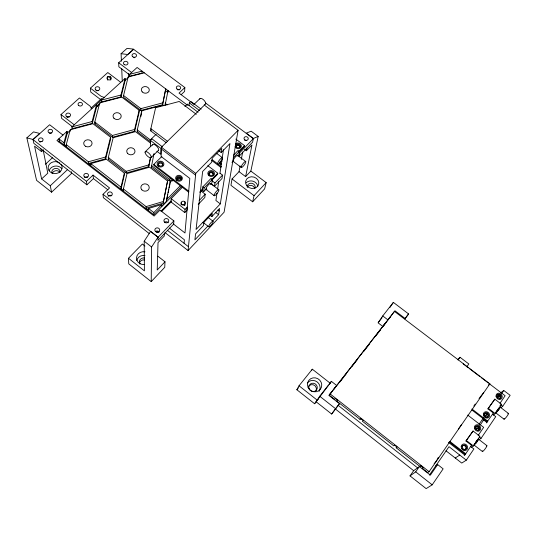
<?xml version="1.0" encoding="UTF-8"?>
<svg xmlns="http://www.w3.org/2000/svg" width="537" height="537" viewBox="0 0 537 537"><rect width="100%" height="100%" fill="white"/><g stroke="black" fill="none" stroke-linecap="round" stroke-linejoin="round"><path stroke-width="0.81" d="M167.806 194.253L166.302 201.415L161.657 206.134L161.711 204.563L148.514 208.47L148.507 210.027L146.098 208.155L146.098 206.591L123.423 188.977L127.027 173.585L149.581 167.195L167.557 181.003L163.141 203.12L146.098 208.155M150.528 143.111L135.492 131.639L113.179 137.687L108.293 157.522L108.427 159.227L126.229 172.988L148.689 166.631L150.3 157.811M150.172 140.889L150.172 140.07L156.166 134.284M150.394 146.299L150.434 140.432L152.011 138.908L162.523 146.916M166.108 142.567L150.843 130.961L150.857 128.665L155.616 107.736L179.204 101.473L196.32 114.307M173.189 179.72L169.249 180.862L151.347 167.121L154.012 153.535M128.497 258.277L128.752 263.862L151.212 281.643L151.588 246.993L158.053 237.153L150.629 231.353L144.198 241.194L144.399 270.849L128.497 258.277L142.365 244.013L144.95 246.047M161.845 156.489L153.817 164.396L153.804 165.436L188.735 192.233M152.562 145.158L152.568 144.876A4.101 1.571 45.6 0 1 156.636 146.138A4.101 1.571 45.6 0 1 158.227 150.454M66.273 144.581L88.41 161.778L88.612 163.483L105.749 158.737L110.649 138.949L110.528 137.197L92.968 123.711L70.293 129.726L66.273 144.581L66.548 146.333L64.218 144.52L63.937 142.768L58.835 138.801L59.245 141.265L153.783 214.746L153.817 212.585L161.711 204.563M158.053 237.153L157.972 240.375L173.686 224.077L173.881 220.908L159.952 210.108L154.099 216.062L56.942 140.526L67.051 131.31L67.32 133.095L64.218 144.52M164.913 232.514L188.078 250.564L224.09 212.222L238.092 130.296L204.396 105.131L161.375 147.212L161.113 156.502L189.816 178.425L184.99 232.977L173.243 223.862M162.55 104.722L165.738 88.9L162.55 104.722L140.916 110.454L123.644 97.372L123.57 95.519L128.142 76.959L144.325 72.851M167.974 91.847L168.021 90.612L165.114 105.205L165.651 102.815M163.141 203.12L167.557 181.003M166.302 201.415L170.229 181.493L173.404 180.573M157.885 256.203L165 261.788L164.752 267.298L151.212 281.643M169.249 180.862L169.323 179.23L151.36 165.443M170.155 183.117L170.229 181.493M161.617 211.544L171.014 201.966L171.182 198.663L182.231 187.413M129.779 75.005L118.865 66.796L118.677 62.775L133.659 49.33L184.862 87.538L184.607 91.397L181.13 94.72M187.252 105.044L187.312 104.185L198.093 112.267M181.123 204.725L181.305 202.274M189.091 105.52L189.292 102.869L190.789 101.419L201.12 109.145M421.29 465.673L419.753 466.304L396.239 447.818L396.373 446.187M184.513 204.953L184.782 201.677M184.775 212.585L185.043 209.356L187.285 207.034L186.997 210.276L184.775 212.585L171.014 201.966M184.09 243.301L184.399 239.791L169.236 227.997M188.078 250.564L195.743 173.411L238.092 130.296M361.482 418.685L359.931 419.283L336.968 401.233L337.149 399.575M202.476 189.89L202.832 186.876L211.014 178.425L212.343 179.439L211.82 183.305L210.658 184.506M201.704 190.185L203.704 191.709L204.161 187.89L212.343 179.439M200.657 190.722L205.221 194.213L204.812 197.515L198.227 204.369M222.506 175.129L214.954 182.969L214.478 186.326L221.982 178.526L222.506 175.129L219.969 173.209M207.806 165.658L217.767 173.216L217.619 174.236L211.907 180.15M209.927 215.102L211.88 216.599L212.337 213.464L203.872 222.405L203.476 225.5L195.582 233.85L194.904 239.858L207.879 226.07M221.184 152.515L221.781 148.407L212.149 158.227L211.625 162.281L202.637 171.464L196.072 229.48L220.318 203.872L229.95 143.56L221.184 152.515L218.552 150.535M217.002 193.132L215.908 200.502L220.318 203.872M217.613 189.037L218.713 181.667M219.928 173.485L223.466 149.736M212.397 221.278L218.599 214.686L219.599 208.43L211.88 216.599M240.106 165.92L239.046 171.652L232.051 178.975L230.944 185.305L252.652 201.784L264.627 188.87L266.177 182.62L250.86 171.081L258.176 136.418L251.148 131.182L246.261 133.169L253.363 138.465L258.176 136.418M238.69 155.462L239.421 151.441L238.113 150.461L233.608 155.112M237.871 155.126L239.213 156.139L239.844 152.636L253.363 138.653L205.382 102.849M241.321 159.368L242.684 151.998M235.837 139.103L244.503 145.594L244.301 146.648L238.495 152.656M239.046 171.652L245.617 176.619L251.967 144.956L246.382 150.756L244.463 149.32M253.363 138.465L252.612 142.191L239.213 156.139M168.141 192.662L168.813 189.48M169.148 187.89L169.987 183.916M151.347 167.121L151.696 165.537M148.689 166.631L150.816 157.126M246.382 150.756L247 148.011M150.843 130.961L151.206 129.357M252.652 201.784L254.061 195.649L266.177 182.62M150.313 141.654L137.291 131.726L137.257 129.954L141.755 110.77L163.47 105.01M137.291 131.726L137.66 130.129M140.842 116.569L141.587 113.374M123.423 188.977L123.503 190.595L121.12 188.742L121.026 187.118L124.336 173.089L106.46 159.267L90.773 163.61L90.961 165.309L88.612 163.483M134.673 131.236L134.626 129.464L139.157 110.28L121.812 97.137L99.741 102.862L94.794 122.033L94.962 123.832L112.448 137.257L134.673 131.236L139.184 112.092L139.157 110.28M121.12 188.742L124.416 174.753L124.336 173.089M108.427 159.227L108.816 157.643M105.749 158.737L105.608 157.026L110.528 137.197M72.153 128.685L92.33 123.335L96.767 106.225L101.426 101.97L121.067 96.882L120.979 95.029L125.094 78.422L71.904 126.893L72.153 128.685L67.32 133.095M121.067 96.882L125.161 80.315L125.094 78.422M94.962 123.832L95.378 122.235M92.33 123.335L92.142 121.537L96.606 104.379L96.767 106.225M63.937 142.768L67.051 131.31M318.119 399.233L314.581 403.743L296.86 389.741L299.028 385.794L312.326 369.201L330.188 383.196L329.181 384.479M311.554 370.584L312.326 369.201M314.581 403.743L328.167 385.767M319.71 396.232L316.125 401.777L331.658 414.034L339.465 403.696L328.892 395.386L336.639 385.465L331.389 381.357L319.71 396.232L335.585 408.738L331.658 414.034M330.188 383.196L331.389 381.357M473.943 444.884A3.692 0.503 -52.7 0 0 475.5 443.723L478.4 439.534M495.711 412.644A3.625 0.49 -52.4 0 0 497.322 411.496L500.122 407.442M445.999 450.818L461.739 463.075L466.317 460.162L473.882 448.972L470.647 446.469M479.064 439.662L481.098 438.299L495.745 416.625L492.557 414.181M500.846 407.67L502.706 406.328L510.15 395.313L503.753 390.459L500.934 392.607M464.243 455.436L465.176 454.06M487.234 421.565L486.334 422.894L493.443 412.94M471.721 444.951L464.82 455.061L448.489 442.367M478.152 435.473L483.662 427.351L467.714 415.088M499.981 403.307L505.116 395.742L489.798 384.103M471.493 447.261L473.419 445.978L479.95 436.326L473.07 431.01L465.962 441.005L471.493 445.287M493.295 415.094L495.309 413.651L501.612 404.341L494.825 399.166L487.925 408.858L493.382 413.034M404.851 318.951L408.603 313.944L393.373 302.398L382.747 315.937L378.068 322.824L383.062 326.637M419.753 466.304L420.679 465.633L423.19 467.613L422.257 468.271L427.754 472.594L429.083 471.687L489.872 383.854L394.467 311.393L329.248 395.165L334.544 399.327L335.169 398.447L337.598 400.354L336.968 401.233M389.849 307.56L393.373 302.398M465.962 441.005L473.07 431.01M487.925 408.858L494.825 399.166M475.5 429.493L477.735 426.21M479.078 424.243L483.501 417.759M484.763 415.913L487.609 413.215M497.336 397.487L499.074 394.943M475.701 429.687L477.655 428.298L478.876 426.506M483.924 419.102L483.052 420.377L483.656 419.947L486.938 422.465M485.226 417.189L487.401 414M497.557 397.937L500.377 394.97M480.293 424.881L483.656 419.947M501.786 393.339L503.753 390.459M339.948 381.445L340.586 380.518M437.675 464.572L430.365 475.158L419.41 466.546L413.665 470.687L410.02 475.896L426.136 488.616L432.191 484.837L443.146 468.855L437.675 464.572L435.735 465.894M429.378 475.104L448.999 446.69L466.317 460.162M360.173 355.514L360.864 354.514M473.829 406.059L475.245 404.012M458.457 428.956L461.632 424.378M483.602 392.634L479.024 398.548M363.999 350.607L364.704 349.594M383.512 325.59L384.27 324.509M410.02 475.896L415.705 471.848L419.41 466.546M383.532 325.972L394.93 310.742L405.113 318.475L408.603 313.944M466.828 366.784L468.835 363.965L460.034 357.293L457.886 359.387M458.074 360.012L460.034 357.293M335.585 408.738L339.465 403.696M330.208 393.93L331.295 392.54M333.86 389.251L335.014 387.768M336.43 385.955L386.325 321.985M389.265 318.219L390.359 316.817M339.921 381.961L344.029 376.692M345.056 375.376L346.083 374.061M351.735 366.811L357.38 359.568M363.549 351.668L369.194 344.418M375.356 336.518L380.498 329.933M378.572 322.187L382.055 317.743M296.86 389.741L298.377 387.848M359.931 419.283L360.649 418.464L363.106 420.397L362.381 421.209L393.755 445.871L394.594 445.139L397.078 447.093L396.239 447.818M165 261.788L157.227 269.997L158.026 242.556L164.315 236.018L164.295 233.817M245.617 176.619L250.86 171.081M199.146 200.523L205.221 194.213M203.704 191.709L206.604 188.709M231.991 162.402L233.105 161.248M199.979 191.602L202.872 188.608M211.638 179.553L217.767 173.216M238.596 151.696L244.503 145.594M233.226 157.844L239.421 151.441M199.898 192.561L202.758 189.608M173.881 220.908L158.053 237.294L103.023 194.3L109.548 187.957L93.042 175.102L86.464 181.372L86.9 184.809L93.425 178.573L93.042 175.102M161.006 211.128L171.068 200.872M161.281 211.45L171.142 201.395M166.363 199.831L180.244 185.735M153.783 214.746L181.821 186.211M150.964 157.67L158.435 150.36M145.245 151.736L152.756 144.446M194.079 104.326L199.959 98.62M184.916 106.501L187.312 104.185M184.862 87.538L179.029 93.102L194.26 104.5M26.85 137.855L33.005 139.466L39.725 133.438L33.536 131.887L26.85 137.855L36.576 180.345L51.586 192.192L71.609 173.377L71.354 171.719M51.586 192.192L50.283 185.748L67.602 169.544M50.283 185.748L41.617 178.922L47.8 173.196L43.135 149.857M45.417 164.241L52.532 157.697M58.56 141.889L59.755 140.795M125.161 80.315L129.659 76.214L142.077 73.059L142.063 71.159L129.605 74.314L129.659 76.214M96.969 106.823L98.828 105.131M41.617 178.922L34.576 146.185L41.557 151.649L43.363 150.004M90.954 108.159L101.211 98.828L102.735 99.291M129.605 74.314L137.123 67.461L187.393 105.131M72.77 126.987L61.594 118.355L60.996 114.549L79.436 97.996L90.088 106.151L91.847 108.716M100.661 99.607L90.78 92.082L90.391 88.162L107.789 72.542L120.778 82.349M121.087 53.693L127.034 48.384L133.653 49.142L127.685 54.499L121.087 53.693L121.409 61.205M488.334 385.11L489.872 383.854M499.981 405.536L501.612 404.341M437.863 457.987L438.843 457.296L435.084 462.726L434.111 463.404M455.255 458.027L459.739 455.047M422.257 468.271L423.74 467.667M233.749 161.355L233.541 161.436A3.705 0.946 -53.4 0 1 233.092 160.952L233.132 160.697A3.705 0.946 -53.4 0 1 235.817 156.495A3.705 0.946 -53.4 0 1 237.73 156.032M146.098 206.591L163.201 201.543M169.323 179.23L171.699 178.546M176.351 178.808L181.083 177.438M176.579 179.653L181.345 178.277M108.293 157.522L126.155 171.323L148.695 164.953M88.41 161.778L105.608 157.026M94.794 122.033L112.334 135.492L134.626 129.464M71.904 126.893L92.142 121.537M123.57 95.519L140.895 108.642L162.604 102.903M101.278 100.124L120.979 95.029M104.198 97.465L101.003 96.237L90.391 88.162M189.292 102.869L199.63 110.609M165.678 90.753L167.953 92.458M118.677 62.775L131.599 72.488M237.663 155.488L245.738 161.556M165.174 103.386L167.188 104.896M233.233 161.415L241.294 167.49M216.914 153.548L222.513 157.777M108.058 76.529L110.635 78.476M212.35 159.798L221.647 166.832M211.578 160.355L220.835 167.363M232.051 178.975L254.061 195.649M463.163 363.871L468.486 367.919M469.821 368.926L479.809 376.518M481.145 377.531L488.469 383.096M150.857 128.665L167.524 141.332M499.195 396.702L500.491 397.682M211.706 180.492L214.954 182.969M210.605 183.372L213.833 185.829M210.618 183.486L218.794 189.722M500.799 404.878L502.706 406.328M161.375 147.212L195.743 173.411M382.747 315.937L387.842 319.824M137.257 129.954L150.32 139.915M150.434 140.432L160.952 148.454L160.798 154.247L156.898 151.266M500.169 407.12L508.505 413.477M161.322 148.991L195.575 175.116M202.832 186.876L204.161 187.89M206.007 189.433L214.283 195.757M495.732 412.839L504.055 419.202M488.495 408.435L495.309 413.651M217.948 210.054L219.19 211.001M153.817 164.396L188.923 191.313M215.525 212.323L218.599 214.686M471.929 408.999L487.844 421.196L487.146 421.693L471.936 410.02M207.967 217.344L213.035 221.244M477.655 428.298L478.97 429.311M203.04 222.399L208.739 226.789M171.182 198.663L185.043 209.356M479.165 436.809L481.098 438.299M60.996 114.549L74.24 124.765M478.427 439.112L486.878 445.629M473.963 444.978L482.401 451.51M466.505 440.629L473.419 445.978M62.943 135.055L49.639 124.738L33.046 139.633L86.464 181.372M461.948 448.395L463.934 449.939M449.865 441.421L465.747 453.752L465.089 454.188L449.241 441.877M90.773 163.61L121.026 187.118M148.514 208.47L153.817 212.585M167.564 230.44L188.46 246.705M93.425 178.573L107.85 189.816M86.9 184.809L33.851 143.332L33.005 139.466M149.414 233.689L103.339 197.663L103.023 194.3M144.198 241.194L151.588 246.993M330.094 393.916L429.083 471.687M338.196 405.401L417.591 467.861M415.705 471.848L432.191 484.837M335.471 409.08L413.665 470.687M299.028 385.794L317.011 399.984M40.866 148.816L41.557 151.649M70.293 129.726L70.461 130.914M101.211 98.828L101.426 101.97M107.507 76.959L107.722 80.127M112.334 135.492L112.448 137.257M110.562 76.872L110.756 80.04M126.155 171.323L126.229 172.988M121.724 68.709L122.261 81.221M128.37 73.327L128.491 77.422M140.895 108.642L140.916 110.454M141.755 110.77L141.768 111.978M308.849 386.063A4.309 4.088 36.6 0 1 316.159 390.473M307.386 382.915A7.216 6.84 36.4 0 1 317.038 381.847A7.216 6.84 36.4 0 1 319.072 391.359M177.546 89.84A2.188 1.826 7.4 0 1 179.21 89.974M108.091 196.388A2.356 2.061 -0.7 0 1 111.756 195.777M84.859 177.539A2.349 2.027 -1.9 0 1 87.672 177.082M208.994 174.599A2.202 1.92 9.4 0 1 211.538 172.612A2.202 1.92 9.4 0 1 213.182 175.371M209.396 175.552A2.202 1.92 9.4 0 1 209.128 175.096M164.443 222.405A2.403 2.148 3.9 0 1 168.235 222.768M181.801 204.778A2.235 1.98 6.2 0 1 184.909 205.342M235.877 146.957A2.155 1.853 11.9 0 1 238.059 145.01A2.155 1.853 11.9 0 1 240.133 147.266M220.042 163.725A2.262 1.96 10.5 0 1 221.996 161.154M96.633 90.887A2.309 1.913 1.9 0 1 98.378 90.699M67.058 117.462A2.363 1.973 -0.8 0 1 69.34 116.945M49.813 133.344A2.249 1.886 -2.5 0 1 51.512 133.089M244.697 140.318A2.128 1.826 12.5 0 1 246.315 140.432M155.435 231.675A2.423 2.168 2.6 0 1 159.261 232.031M133.733 57.701A2.242 1.833 5 0 1 134.894 57.707M39.899 142.198A2.269 1.906 -3.5 0 1 42.074 141.62M199.724 99.083A3.981 1.779 46.5 0 1 204.422 100.728A3.981 1.779 46.5 0 1 204.214 104.547M210.732 183.996A3.766 0.987 -52.8 0 0 208.638 184.621A3.766 0.987 -52.8 0 0 205.953 188.849L205.926 189.098A3.766 0.987 -52.8 0 0 206.456 189.501L206.685 189.407A3.766 0.987 -52.8 0 0 206.946 189.259M158.314 165.752A2.302 1.994 4.8 0 1 160.308 163.147A2.302 1.994 4.8 0 1 162.745 165.55M176.653 178.841A2.302 2.014 6.2 0 1 179.324 177.284A2.302 2.014 6.2 0 1 181.184 179.673M208.786 174.653A2.282 1.987 9.4 0 1 211.417 172.599A2.282 1.987 9.4 0 1 213.115 175.451M221.378 163.845A2.262 1.96 10.5 0 1 220.069 161.671M220.982 160.429A2.262 1.96 10.5 0 1 221.499 160.207M220.942 164.671A3.329 2.886 10.5 0 1 219.197 162.98M235.515 143.95A3.289 2.826 11.9 0 1 240.529 144.124A3.289 2.826 11.9 0 1 239.764 148.387A3.289 2.826 11.9 0 1 235.011 146.729M235.669 147.01A2.235 1.92 11.9 0 1 237.925 144.99A2.235 1.92 11.9 0 1 240.073 147.326M156.676 232.212A2.356 2.114 2.6 0 1 158.482 232.32M144.104 264.533A7.109 6.431 -0.1 0 1 136.512 257.72A7.109 6.431 -0.1 0 1 144.977 251.806M139.466 263.942A4.209 3.813 -0.4 0 1 144.466 259.935M136.734 260.546A7.041 6.384 -0.3 0 1 144.997 255.518M140.137 263.909A4.229 3.833 -0.3 0 1 140.123 259.653A4.229 3.833 -0.3 0 1 144.453 258.015M61.084 164.342A7.015 5.981 -3.7 0 1 55.976 173.538A7.015 5.981 -3.7 0 1 48.471 165.866A7.015 5.981 -3.7 0 1 59.929 163.161M52.331 173.491A4.155 3.551 -3.9 0 1 55.694 170.739A4.155 3.551 -3.9 0 1 59.896 172.29M49.182 170.726A6.954 5.941 -3.8 0 1 54.821 166.128A6.954 5.941 -3.8 0 1 61.842 168.725M51.955 173.062A4.175 3.564 -3.8 0 1 55.271 168.457A4.175 3.564 -3.8 0 1 60.117 171.766M247.221 187.306A3.947 3.464 13.3 0 1 251.39 185.466A3.947 3.464 13.3 0 1 254.713 188.682M246.154 182.842A6.605 5.793 13.3 0 1 253.081 181.238A6.605 5.793 13.3 0 1 257.8 186.406M247.376 186.923A3.96 3.477 13.3 0 1 251.866 183.305A3.96 3.477 13.3 0 1 254.907 188.306M475.809 443.367A3.692 0.503 -52.7 0 0 478.346 439.669L478.433 439.447A3.692 0.503 -52.7 0 0 478.212 439.165L478.044 439.279A3.692 0.503 -52.7 0 0 476.447 440.937M474.48 443.69A3.692 0.503 -52.7 0 1 474.695 443.334M475.514 442.146A3.692 0.503 -52.7 0 1 475.822 441.729M482.568 450.818A3.699 0.55 -52.8 0 0 484.77 449.341A3.699 0.55 -52.8 0 0 486.65 445.683L486.482 445.791A3.699 0.55 -52.8 0 0 486.274 445.952M475.057 427.056A2.302 2.041 50.1 0 1 478.46 427.177A2.302 2.041 50.1 0 1 477.863 430.513M461.934 446.26A2.329 2.081 52.3 0 1 465.378 446.368A2.329 2.081 52.3 0 1 464.753 449.771M497.624 411.134A3.625 0.49 -52.4 0 0 500.075 407.563L500.148 407.368A3.625 0.49 -52.4 0 0 499.88 407.174L499.699 407.301A3.625 0.49 -52.4 0 0 499.249 407.704M495.859 412.241A3.625 0.49 -52.4 0 1 496.175 411.664M496.383 411.329A3.625 0.49 -52.4 0 1 496.624 410.959M496.886 410.577A3.625 0.49 -52.4 0 1 497.168 410.181M497.47 409.778A3.625 0.49 -52.4 0 1 497.779 409.382M498.094 408.993A3.625 0.49 -52.4 0 1 498.987 407.979M504.169 418.591A3.631 0.53 -52.4 0 0 506.465 416.94A3.631 0.53 -52.4 0 0 508.197 413.517L508.022 413.644A3.631 0.53 -52.4 0 0 507.807 413.819M496.993 395.111A2.255 1.973 47.1 0 1 500.142 395.856A2.255 1.973 47.1 0 1 499.417 398.843M483.985 414.007A2.282 2.014 48.8 0 1 487.529 414.369A2.282 2.014 48.8 0 1 486.253 417.544M145.064 152.159L145.064 152.441A4.121 1.537 45.4 0 0 149.756 157.643A4.121 1.537 45.4 0 0 149.763 154.146A4.121 1.537 45.4 0 0 145.064 152.159M208.692 226.305L208.665 226.513A3.511 0.826 -52.3 0 0 211.893 224.09A3.511 0.826 -52.3 0 0 212.243 221.499A3.511 0.826 -52.3 0 0 208.692 226.305M217.566 163.443L217.525 163.718A4.021 1.074 -53.3 0 0 221.163 161.301A4.021 1.074 -53.3 0 0 221.633 157.912A4.021 1.074 -53.3 0 0 217.566 163.443M214.142 195.099L214.109 195.347A3.772 0.946 -52.8 0 0 217.545 192.904A3.772 0.946 -52.8 0 0 217.962 189.923A3.772 0.946 -52.8 0 0 214.142 195.099M241.214 166.792L241.167 167.041A3.712 0.906 -53.4 0 0 244.395 164.799A3.712 0.906 -53.4 0 0 244.979 161.691A3.712 0.906 -53.4 0 0 241.214 166.792M308.043 387.244A7.283 6.894 36.1 0 0 320.347 389.285A7.283 6.894 36.1 0 0 315.427 377.867A7.283 6.894 36.1 0 0 308.043 387.244M309.137 388.835A4.33 4.101 36.4 0 0 316.454 390.057A4.33 4.101 36.4 0 0 313.541 383.257A4.33 4.101 36.4 0 0 309.137 388.835M177.076 89.082A2.202 1.833 7.5 0 0 180.654 88.142A2.202 1.833 7.5 0 0 177.747 85.974A2.202 1.833 7.5 0 0 177.076 89.082M84.564 176.942A2.37 2.041 -1.7 0 0 88.471 175.841A2.37 2.041 -1.7 0 0 85.443 173.485A2.37 2.041 -1.7 0 0 84.564 176.942M108.34 195.508A2.37 2.067 -0.6 0 0 112.24 194.381A2.37 2.067 -0.6 0 0 109.186 191.998A2.37 2.067 -0.6 0 0 108.34 195.508M181.889 204.657A2.249 1.987 6.3 0 0 185.547 203.57A2.249 1.987 6.3 0 0 182.567 201.281A2.249 1.987 6.3 0 0 181.889 204.657M164.705 222.278A2.423 2.161 4 0 0 168.705 221.217A2.423 2.161 4 0 0 165.618 218.64A2.423 2.161 4 0 0 164.705 222.278M78.758 105.561A2.215 1.839 0.4 0 0 82.416 104.608A2.215 1.839 0.4 0 0 79.59 102.453A2.215 1.839 0.4 0 0 78.758 105.561M95.855 89.988A2.323 1.92 2 0 0 99.721 89.129A2.323 1.92 2 0 0 96.841 86.779A2.323 1.92 2 0 0 95.855 89.988M107.669 79.483A2.161 1.779 3 0 0 111.233 78.577A2.161 1.779 3 0 0 108.44 76.476A2.161 1.779 3 0 0 107.669 79.483M124.161 64.467A2.269 1.859 4.3 0 0 127.927 63.648A2.269 1.859 4.3 0 0 125.081 61.359A2.269 1.859 4.3 0 0 124.161 64.467M49.243 132.894A2.269 1.9 -2.4 0 0 52.579 131.115A2.269 1.9 -2.4 0 0 49.122 129.605A2.269 1.9 -2.4 0 0 49.243 132.894M66.991 116.771A2.376 1.98 -0.7 0 0 70.555 115.039A2.376 1.98 -0.7 0 0 66.991 113.341A2.376 1.98 -0.7 0 0 66.991 116.771M244.429 139.499A2.148 1.833 12.5 0 0 248.094 139.345A2.148 1.833 12.5 0 0 245.899 136.653A2.148 1.833 12.5 0 0 244.429 139.499M155.629 231.628A2.437 2.182 2.7 0 0 159.664 230.548A2.437 2.182 2.7 0 0 156.562 227.95A2.437 2.182 2.7 0 0 155.629 231.628M132.74 56.727A2.255 1.839 5 0 0 136.479 55.922A2.255 1.839 5 0 0 133.646 53.646A2.255 1.839 5 0 0 132.74 56.727M39.704 141.5A2.282 1.92 -3.4 0 0 43.074 139.701A2.282 1.92 -3.4 0 0 39.597 138.177A2.282 1.92 -3.4 0 0 39.704 141.5M159.012 165.584A2.309 1.994 4.9 0 0 162.778 164.51A2.309 1.994 4.9 0 0 159.744 162.194A2.309 1.994 4.9 0 0 159.012 165.584M158.308 166.282A3.39 2.933 4.9 0 0 163.845 164.705A3.39 2.933 4.9 0 0 159.382 161.301A3.39 2.933 4.9 0 0 158.308 166.282M177.499 179.747A2.309 2.014 6.3 0 0 181.258 178.653A2.309 2.014 6.3 0 0 178.203 176.324A2.309 2.014 6.3 0 0 177.499 179.747M176.801 180.459A3.397 2.967 6.3 0 0 182.325 178.855A3.397 2.967 6.3 0 0 177.834 175.424A3.397 2.967 6.3 0 0 176.801 180.459M209.732 175.015A2.282 1.994 9.4 0 0 213.424 173.941A2.282 1.994 9.4 0 0 210.376 171.632A2.282 1.994 9.4 0 0 209.732 175.015M209.054 175.72A3.356 2.927 9.4 0 0 214.485 174.136A3.356 2.927 9.4 0 0 209.994 170.739A3.356 2.927 9.4 0 0 209.054 175.72M141.788 189.789A4.195 3.665 2.8 0 0 148.957 188.87A4.195 3.665 2.8 0 0 144.379 183.889A4.195 3.665 2.8 0 0 141.788 189.789M127.638 153.461A4.142 3.551 2.7 0 0 134.727 152.609A4.142 3.551 2.7 0 0 130.243 147.762A4.142 3.551 2.7 0 0 127.638 153.461M113.918 118.214A4.088 3.437 2.6 0 0 120.919 117.435A4.088 3.437 2.6 0 0 116.522 112.71A4.088 3.437 2.6 0 0 113.918 118.214M85.645 146.333A4.182 3.551 -0.4 0 0 92.062 143.466A4.182 3.551 -0.4 0 0 85.94 140.191A4.182 3.551 -0.4 0 0 85.645 146.333M142.204 91.901A4.001 3.323 5.1 0 0 149.038 91.183A4.001 3.323 5.1 0 0 144.675 86.585A4.001 3.323 5.1 0 0 142.204 91.901M236.273 146.91A2.235 1.92 11.9 0 0 240.106 146.749A2.235 1.92 11.9 0 0 237.824 143.929A2.235 1.92 11.9 0 0 236.273 146.91M246.886 185.856A6.659 5.826 13.4 0 0 258.27 185.265A6.659 5.826 13.4 0 0 251.403 176.76A6.659 5.826 13.4 0 0 246.886 185.856M475.44 428.19A2.309 2.041 50.1 0 0 478.997 429.768A2.309 2.041 50.1 0 0 478.192 425.969A2.309 2.041 50.1 0 0 475.44 428.19M462.236 446.871A2.336 2.081 52.2 0 0 465.411 449.335A2.336 2.081 52.2 0 0 465.599 445.495A2.336 2.081 52.2 0 0 462.236 446.871M474.446 428.298A3.397 3 50.1 0 0 479.682 430.614A3.397 3 50.1 0 0 478.494 425.029A3.397 3 50.1 0 0 474.446 428.298M461.209 446.71A3.437 3.061 52.2 0 0 465.874 450.321A3.437 3.061 52.2 0 0 466.156 444.676A3.437 3.061 52.2 0 0 461.209 446.71M497.074 396.514A2.262 1.973 47.1 0 0 500.578 398.051A2.262 1.973 47.1 0 0 499.746 394.373A2.262 1.973 47.1 0 0 497.074 396.514M484.387 415.094A2.289 2.014 48.8 0 0 487.918 416.652A2.289 2.014 48.8 0 0 487.106 412.906A2.289 2.014 48.8 0 0 484.387 415.094M496.107 396.608A3.323 2.907 47.1 0 0 501.256 398.877A3.323 2.907 47.1 0 0 500.034 393.467A3.323 2.907 47.1 0 0 496.107 396.608M483.401 415.195A3.363 2.96 48.8 0 0 488.603 417.491A3.363 2.96 48.8 0 0 487.401 411.98A3.363 2.96 48.8 0 0 483.401 415.195"/></g></svg>
